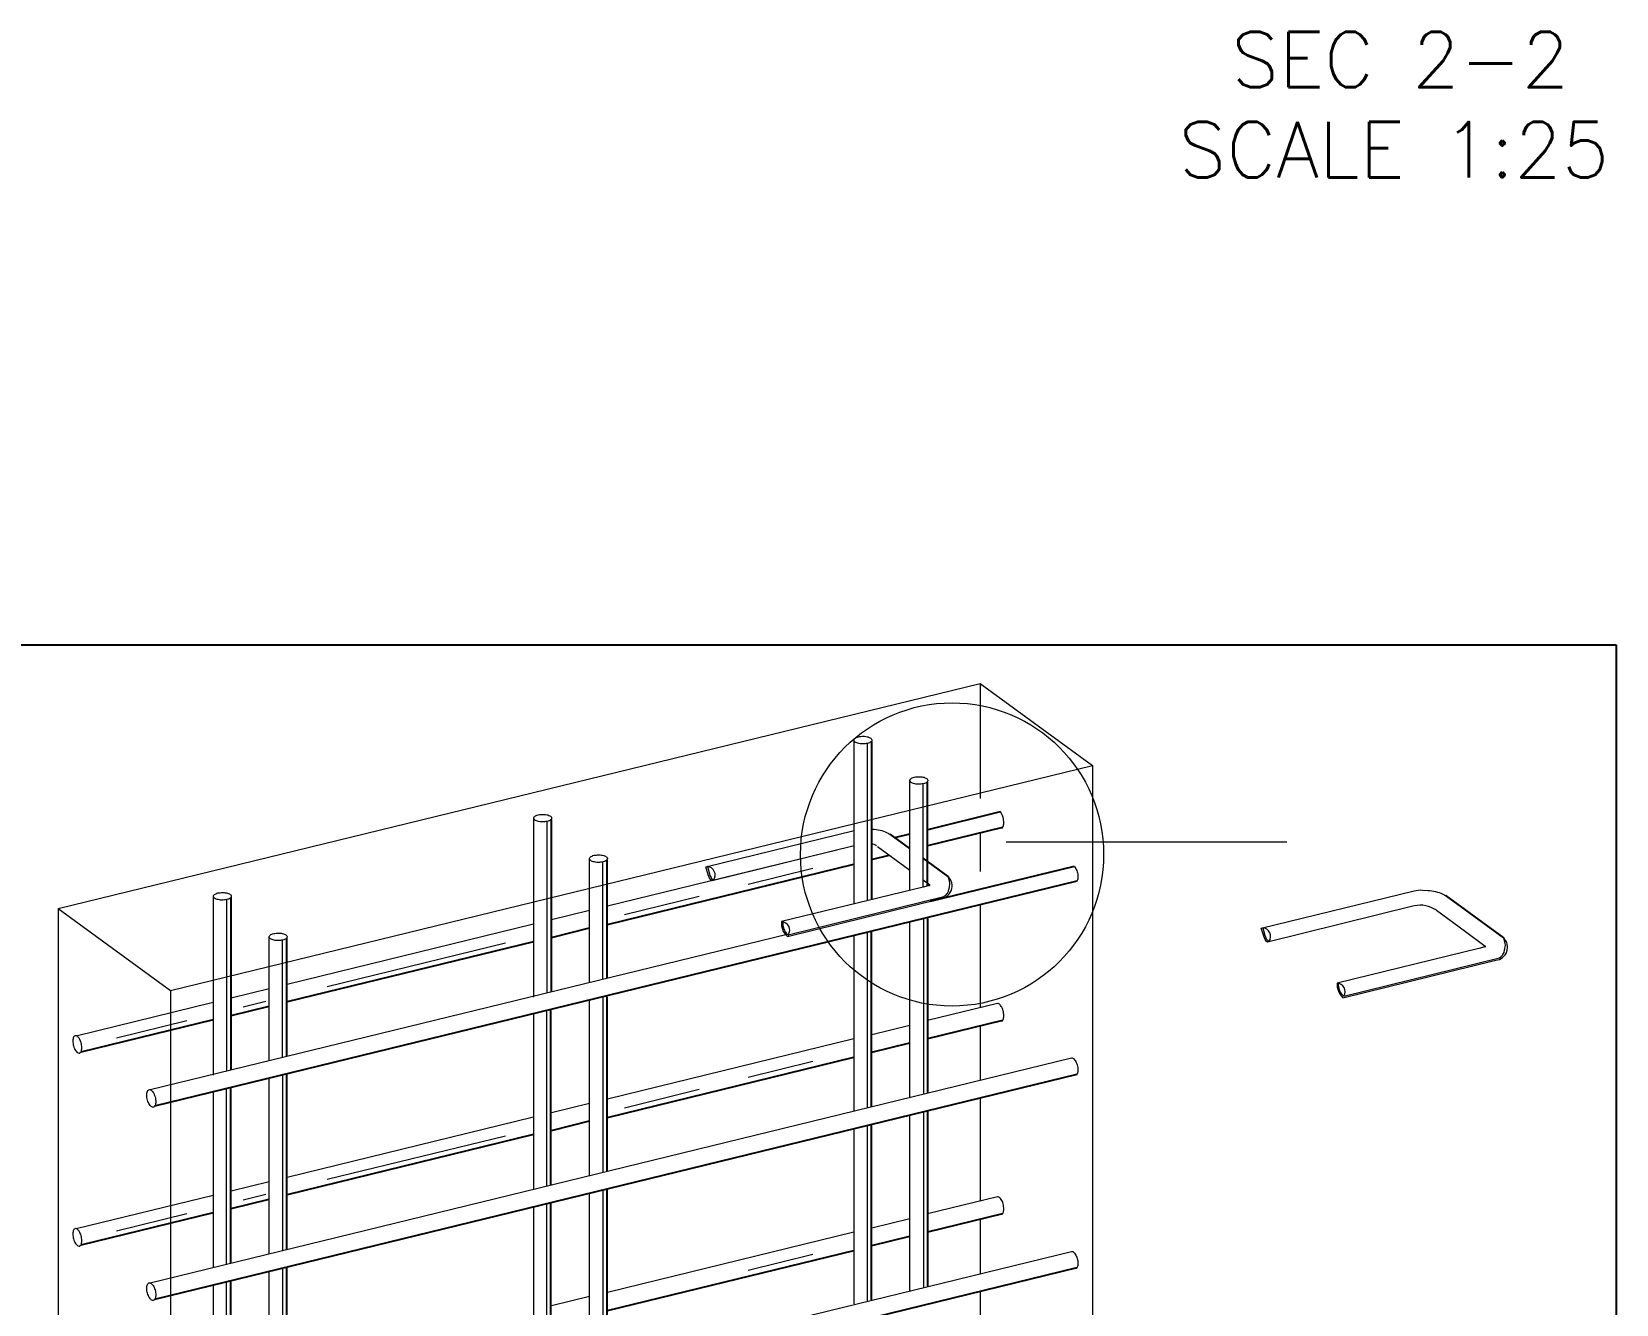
# Model space of a CAD drawing. Extents: x 166525 to 167198, y 178739 to 179747.
# Drawn here: x 167075.47 to 167080.44, y 179491.093 to 179495.083 of the extents above; entities that cross this region are included whole.
import ezdxf

# ---------------------------------------------------------------- set-up
doc = ezdxf.new("R2010")
doc.units = 0
doc.header["$MEASUREMENT"] = 0
doc.linetypes.add('HIDDEN', pattern=[9.525, 6.35, -3.175])
doc.layers.get('0').update_dxf_attribs({"linetype": 'CONTINUOUS'})
for name, color, linetype in [('COLUMNS', 1, 'CONTINUOUS'), ('slab', 6, 'CONTINUOUS'), ('sss', 4, 'CONTINUOUS'), ('WALLS', 7, 'CONTINUOUS')]:
    doc.layers.add(name, color=color, linetype=linetype)
for name, color, linetype, lineweight in [('HBARS_BACK', 15, 'CONTINUOUS', 0), ('HBARS_FRNT', 3, 'CONTINUOUS', 0), ('LINE', 8, 'CONTINUOUS', 9), ('UBARS', 1, 'CONTINUOUS', 0), ('VBARS', 6, 'CONTINUOUS', 0), ('WFRAME', 9, 'HIDDEN', 0)]:
    doc.layers.add(name, color=color, linetype=linetype, lineweight=lineweight)
doc.styles.add('ROMANS', font='romans.shx')

msp = doc.modelspace()

# ---------------------------------------------------------------- linework, layer by layer
for p, q in [((167074.3492, 179493.16014), (167080.43982, 179493.16014)), ((167080.43982, 179493.16014), (167080.43982, 179486.04292))]:
    msp.add_line(p, q)
at = {"layer": 'COLUMNS'}
for p, q in [((167078.10382, 179492.85787), (167078.10382, 179492.3613)), ((167078.27893, 179492.73131), (167078.27893, 179492.40392)), ((167078.28134, 179492.58205), (167078.50857, 179492.63768)), ((167077.09932, 179492.6132), (167077.09932, 179492.07307)), ((167078.22434, 179492.52205), (167078.16267, 179492.56716)), ((167078.17635, 179492.55653), (167078.22482, 179492.56852)), ((167077.27442, 179492.48616), (167077.27442, 179492.1159)), ((167078.34477, 179492.43396), (167078.26637, 179492.49131)), ((167078.28883, 179492.35663), (167078.74118, 179492.46656)), ((167078.74772, 179492.41965), (167075.85595, 179491.71392)), ((167076.09482, 179492.36805), (167076.09482, 179491.82792)), ((167079.96637, 179492.32966), (167079.9047, 179492.37477)), ((167078.27917, 179492.30266), (167078.27917, 179491.75537)), ((167080.0868, 179492.24157), (167079.96637, 179492.32966)), ((167076.26992, 179492.24101), (167076.26992, 179491.87076)), ((167078.10358, 179491.71237), (167078.10358, 179492.25967)), ((167077.27442, 179492.05745), (167077.27442, 179491.51016)), ((167077.09884, 179491.46717), (167077.09884, 179492.01446)), ((167078.74772, 179491.814), (167075.85595, 179491.10826)), ((167076.26992, 179491.81231), (167076.26992, 179491.26501)), ((167076.09433, 179491.22202), (167076.09433, 179491.76932)), ((167078.27917, 179491.6974), (167078.27917, 179491.1501)), ((167078.10358, 179491.10711), (167078.10358, 179491.65441)), ((167077.27442, 179491.45219), (167077.27442, 179490.9049)), ((167077.09884, 179490.86191), (167077.09884, 179491.4092)), ((167078.74772, 179491.2073), (167075.85595, 179490.50156)), ((167076.26992, 179491.20705), (167076.26992, 179490.65975)), ((167076.09433, 179490.61676), (167076.09433, 179491.16405))]:
    msp.add_line(p, q, dxfattribs=at)
at = {"layer": 'HBARS_BACK'}
for p, q in [((167078.51441, 179492.626), (167078.50857, 179492.63768)), ((167078.51272, 179492.62938), (167078.51103, 179492.63228)), ((167078.51272, 179492.58639), (167078.51441, 179492.58736)), ((167078.51562, 179492.62262), (167078.51441, 179492.626)), ((167078.51441, 179492.58736), (167078.51562, 179492.58881)), ((167078.51683, 179492.61876), (167078.51562, 179492.62262)), ((167078.51562, 179492.58881), (167078.51683, 179492.59122)), ((167078.51779, 179492.61489), (167078.51683, 179492.61876)), ((167078.51683, 179492.59122), (167078.51779, 179492.59364)), ((167078.51852, 179492.61055), (167078.51779, 179492.61489)), ((167078.51779, 179492.59364), (167078.51852, 179492.59654)), ((167078.519, 179492.60668), (167078.51852, 179492.61055)), ((167078.51852, 179492.59654), (167078.519, 179492.59944)), ((167078.51924, 179492.6033), (167078.519, 179492.60668)), ((167078.519, 179492.59944), (167078.51924, 179492.6033)), ((167077.27611, 179492.34245), (167077.99538, 179492.51828)), ((167077.92011, 179492.45962), (167077.71713, 179492.40944)), ((167077.5641, 179492.37161), (167077.32945, 179492.31359)), ((167077.10053, 179492.29946), (167077.2196, 179492.32893)), ((167076.27186, 179492.09706), (167077.04377, 179492.28545)), ((167076.95663, 179492.22554), (167076.39649, 179492.08884)), ((167075.60935, 179491.93524), (167076.03927, 179492.04006)), ((167076.09603, 179492.05407), (167076.2151, 179492.08306)), ((167076.20447, 179492.04198), (167076.1336, 179492.02468)), ((167078.4992, 179492.03572), (167078.27985, 179491.98236)), ((167078.50113, 179492.03572), (167078.4992, 179492.03572)), ((167078.50306, 179492.03475), (167078.50113, 179492.03572)), ((167078.50499, 179492.03378), (167078.50306, 179492.03475)), ((167078.50717, 179492.03185), (167078.50499, 179492.03378)), ((167078.5091, 179492.02992), (167078.50717, 179492.03185)), ((167078.51103, 179492.02702), (167078.5091, 179492.02992)), ((167078.51272, 179492.02412), (167078.51103, 179492.02702)), ((167078.51441, 179492.02074), (167078.51272, 179492.02412)), ((167078.51562, 179492.01736), (167078.51441, 179492.02074)), ((167078.51683, 179492.0135), (167078.51562, 179492.01736)), ((167078.51779, 179492.00963), (167078.51683, 179492.0135)), ((167078.51683, 179491.98596), (167078.51779, 179491.98838)), ((167078.51852, 179492.00528), (167078.51779, 179492.00963)), ((167078.51779, 179491.98838), (167078.51852, 179491.99128)), ((167078.519, 179492.00142), (167078.51852, 179492.00528)), ((167078.51852, 179491.99128), (167078.519, 179491.99417)), ((167078.51924, 179491.99804), (167078.519, 179492.00142)), ((167078.519, 179491.99417), (167078.51924, 179491.99804)), ((167075.95668, 179491.9815), (167075.73587, 179491.92761)), ((167078.2241, 179491.96664), (167078.10503, 179491.93766)), ((167078.51272, 179491.98113), (167078.51441, 179491.9821)), ((167078.51441, 179491.9821), (167078.51562, 179491.98355)), ((167078.51562, 179491.98355), (167078.51683, 179491.98596)), ((167075.59993, 179491.9251), (167075.59945, 179491.92172)), ((167075.59945, 179491.92172), (167075.59945, 179491.91834)), ((167075.59945, 179491.91834), (167075.59945, 179491.91447)), ((167075.59945, 179491.91447), (167075.59993, 179491.91061)), ((167075.60066, 179491.928), (167075.59993, 179491.9251)), ((167075.59993, 179491.91061), (167075.60066, 179491.90674)), ((167075.60162, 179491.93041), (167075.60066, 179491.928)), ((167075.60066, 179491.90674), (167075.60162, 179491.90288)), ((167075.60283, 179491.93234), (167075.60162, 179491.93041)), ((167075.60162, 179491.90288), (167075.60283, 179491.89901)), ((167075.60428, 179491.93379), (167075.60283, 179491.93234)), ((167075.60283, 179491.89901), (167075.60428, 179491.89515)), ((167075.60573, 179491.93476), (167075.60428, 179491.93379)), ((167075.60428, 179491.89515), (167075.60573, 179491.89225)), ((167075.60766, 179491.93524), (167075.60573, 179491.93476)), ((167075.60573, 179491.89225), (167075.60766, 179491.88887)), ((167075.60935, 179491.93524), (167075.60766, 179491.93524)), ((167075.60766, 179491.88887), (167075.60935, 179491.88645)), ((167075.61153, 179491.93476), (167075.60935, 179491.93524)), ((167075.61346, 179491.93331), (167075.61153, 179491.93476)), ((167075.61539, 179491.93186), (167075.61346, 179491.93331)), ((167075.61732, 179491.92945), (167075.61539, 179491.93186)), ((167075.61926, 179491.92703), (167075.61732, 179491.92945)), ((167075.62095, 179491.92365), (167075.61926, 179491.92703)), ((167075.62264, 179491.92027), (167075.62095, 179491.92365)), ((167075.62409, 179491.91689), (167075.62264, 179491.92027)), ((167075.62529, 179491.91302), (167075.62409, 179491.91689)), ((167075.62626, 179491.90916), (167075.62529, 179491.91302)), ((167075.62698, 179491.90529), (167075.62626, 179491.90916)), ((167075.62626, 179491.8879), (167075.62698, 179491.8908)), ((167075.62723, 179491.90143), (167075.62698, 179491.90529)), ((167075.62698, 179491.8908), (167075.62723, 179491.89418)), ((167075.62747, 179491.89756), (167075.62723, 179491.90143)), ((167075.62723, 179491.89418), (167075.62747, 179491.89756)), ((167077.27611, 179491.73719), (167078.04875, 179491.92607)), ((167075.60935, 179491.88645), (167075.61153, 179491.88404)), ((167075.61153, 179491.88404), (167075.61346, 179491.88259)), ((167075.61346, 179491.88259), (167075.61539, 179491.88114)), ((167075.61539, 179491.88114), (167075.61926, 179491.88066)), ((167075.61926, 179491.88066), (167075.62095, 179491.88066)), ((167075.62095, 179491.88066), (167075.62264, 179491.88211)), ((167075.62264, 179491.88211), (167075.62409, 179491.88356)), ((167075.62409, 179491.88356), (167075.62529, 179491.88549)), ((167075.62529, 179491.88549), (167075.62626, 179491.8879)), ((167077.92011, 179491.85436), (167077.71713, 179491.80418)), ((167077.5641, 179491.76634), (167077.32945, 179491.70833)), ((167077.10053, 179491.69451), (167077.2196, 179491.72398)), ((167076.27186, 179491.49212), (167077.04377, 179491.68051)), ((167076.95663, 179491.6206), (167076.39649, 179491.48389)), ((167076.09603, 179491.44913), (167076.2151, 179491.47811)), ((167075.60935, 179491.3303), (167076.03927, 179491.43512)), ((167076.20447, 179491.43703), (167076.1336, 179491.41974)), ((167078.4992, 179491.43014), (167078.27985, 179491.37678)), ((167078.50113, 179491.43014), (167078.4992, 179491.43014)), ((167078.50306, 179491.42918), (167078.50113, 179491.43014)), ((167078.50499, 179491.42821), (167078.50306, 179491.42918)), ((167078.50717, 179491.42628), (167078.50499, 179491.42821)), ((167078.5091, 179491.42435), (167078.50717, 179491.42628)), ((167078.51103, 179491.42145), (167078.5091, 179491.42435)), ((167078.51272, 179491.41855), (167078.51103, 179491.42145)), ((167078.51441, 179491.41517), (167078.51272, 179491.41855)), ((167078.51562, 179491.41179), (167078.51441, 179491.41517)), ((167078.51683, 179491.40792), (167078.51562, 179491.41179)), ((167078.51779, 179491.40406), (167078.51683, 179491.40792)), ((167078.51852, 179491.39971), (167078.51779, 179491.40406)), ((167078.519, 179491.39585), (167078.51852, 179491.39971)), ((167078.51924, 179491.39246), (167078.519, 179491.39585)), ((167078.519, 179491.3886), (167078.51924, 179491.39246)), ((167075.95668, 179491.37656), (167075.73587, 179491.32267)), ((167078.2241, 179491.36107), (167078.10503, 179491.33208)), ((167078.51272, 179491.37556), (167078.51441, 179491.37652)), ((167078.51441, 179491.37652), (167078.51562, 179491.37797)), ((167078.51562, 179491.37797), (167078.51683, 179491.38039)), ((167078.51683, 179491.38039), (167078.51779, 179491.3828)), ((167078.51779, 179491.3828), (167078.51852, 179491.3857)), ((167078.51852, 179491.3857), (167078.519, 179491.3886)), ((167075.59993, 179491.32015), (167075.59945, 179491.31677)), ((167075.59945, 179491.31677), (167075.59945, 179491.31339)), ((167075.59945, 179491.31339), (167075.59945, 179491.30952)), ((167075.59945, 179491.30952), (167075.59993, 179491.30566)), ((167075.60066, 179491.32305), (167075.59993, 179491.32015)), ((167075.59993, 179491.30566), (167075.60066, 179491.3018)), ((167075.60162, 179491.32546), (167075.60066, 179491.32305)), ((167075.60066, 179491.3018), (167075.60162, 179491.29793)), ((167075.60283, 179491.3274), (167075.60162, 179491.32546)), ((167075.60162, 179491.29793), (167075.60283, 179491.29407)), ((167075.60428, 179491.32885), (167075.60283, 179491.3274)), ((167075.60283, 179491.29407), (167075.60428, 179491.2902)), ((167075.60573, 179491.32981), (167075.60428, 179491.32885)), ((167075.60766, 179491.3303), (167075.60573, 179491.32981)), ((167075.60935, 179491.3303), (167075.60766, 179491.3303)), ((167075.61153, 179491.32981), (167075.60935, 179491.3303)), ((167075.61346, 179491.32836), (167075.61153, 179491.32981)), ((167075.61539, 179491.32691), (167075.61346, 179491.32836)), ((167075.61732, 179491.3245), (167075.61539, 179491.32691)), ((167075.61926, 179491.32208), (167075.61732, 179491.3245)), ((167075.62095, 179491.3187), (167075.61926, 179491.32208)), ((167075.62264, 179491.31532), (167075.62095, 179491.3187)), ((167075.62409, 179491.31194), (167075.62264, 179491.31532)), ((167075.62529, 179491.30807), (167075.62409, 179491.31194)), ((167075.62626, 179491.30421), (167075.62529, 179491.30807)), ((167075.62698, 179491.30035), (167075.62626, 179491.30421)), ((167075.62723, 179491.29648), (167075.62698, 179491.30035)), ((167075.62747, 179491.29262), (167075.62723, 179491.29648)), ((167075.62723, 179491.28924), (167075.62747, 179491.29262)), ((167077.27611, 179491.13162), (167078.04875, 179491.3205)), ((167078.10479, 179491.2776), (167078.2241, 179491.30697)), ((167075.60428, 179491.2902), (167075.60573, 179491.2873)), ((167075.60573, 179491.2873), (167075.60766, 179491.28392)), ((167075.60766, 179491.28392), (167075.60935, 179491.28151)), ((167075.60935, 179491.28151), (167075.61153, 179491.27909)), ((167075.61153, 179491.27909), (167075.61346, 179491.27764)), ((167075.61346, 179491.27764), (167075.61539, 179491.27619)), ((167075.61539, 179491.27619), (167075.61926, 179491.27571)), ((167075.61926, 179491.27571), (167075.62095, 179491.27571)), ((167075.62095, 179491.27571), (167075.62264, 179491.27716)), ((167075.62264, 179491.27716), (167075.62409, 179491.27861)), ((167075.62409, 179491.27861), (167075.62529, 179491.28054)), ((167075.62529, 179491.28054), (167075.62626, 179491.28296)), ((167075.62626, 179491.28296), (167075.62698, 179491.28585)), ((167075.62698, 179491.28585), (167075.62723, 179491.28924)), ((167077.92011, 179491.24879), (167077.71713, 179491.1986)), ((167077.10053, 179491.08894), (167077.2196, 179491.11841))]:
    msp.add_line(p, q, dxfattribs=at)
at = {"layer": 'HBARS_FRNT'}
for p, q in [((167078.74118, 179492.46656), (167078.74458, 179492.45975)), ((167078.74458, 179492.45975), (167078.74628, 179492.45636)), ((167078.74628, 179492.45636), (167078.74772, 179492.45298)), ((167078.74772, 179492.45298), (167078.74893, 179492.44912)), ((167078.74893, 179492.44912), (167078.7499, 179492.44525)), ((167078.7499, 179492.44525), (167078.75062, 179492.44139)), ((167078.75062, 179492.44139), (167078.75111, 179492.43753)), ((167078.75111, 179492.43753), (167078.75111, 179492.43366)), ((167078.74893, 179492.42158), (167078.74772, 179492.41965)), ((167078.7499, 179492.424), (167078.74893, 179492.42158)), ((167078.75062, 179492.4269), (167078.7499, 179492.424)), ((167078.75111, 179492.43028), (167078.75062, 179492.4269)), ((167078.75111, 179492.43366), (167078.75111, 179492.43028)), ((167075.84146, 179491.16043), (167078.73125, 179491.86568)), ((167078.73125, 179491.86568), (167078.73323, 179491.86568)), ((167078.73323, 179491.86568), (167078.73517, 179491.8652)), ((167078.73517, 179491.8652), (167078.7371, 179491.86375)), ((167078.7371, 179491.86375), (167078.73903, 179491.8623)), ((167078.73903, 179491.8623), (167078.74096, 179491.85989)), ((167078.74096, 179491.85989), (167078.74289, 179491.85747)), ((167078.74289, 179491.85747), (167078.74458, 179491.85409)), ((167078.74458, 179491.85409), (167078.74628, 179491.85071)), ((167078.74628, 179491.85071), (167078.74772, 179491.84733)), ((167078.74772, 179491.84733), (167078.74893, 179491.84346)), ((167078.74893, 179491.84346), (167078.7499, 179491.8396)), ((167078.7499, 179491.8396), (167078.75062, 179491.83573)), ((167078.74628, 179491.81255), (167078.74458, 179491.81158)), ((167078.74772, 179491.814), (167078.74628, 179491.81255)), ((167078.74893, 179491.81593), (167078.74772, 179491.814)), ((167078.7499, 179491.81834), (167078.74893, 179491.81593)), ((167078.75062, 179491.82124), (167078.7499, 179491.81834)), ((167078.75062, 179491.83573), (167078.75111, 179491.83187)), ((167078.75111, 179491.82462), (167078.75062, 179491.82124)), ((167078.75111, 179491.83187), (167078.75111, 179491.82801)), ((167078.75111, 179491.82801), (167078.75111, 179491.82462)), ((167075.83131, 179491.7487), (167075.83156, 179491.75208)), ((167075.83156, 179491.74483), (167075.83131, 179491.7487)), ((167075.83156, 179491.75208), (167075.8318, 179491.75546)), ((167075.8318, 179491.74097), (167075.83156, 179491.74483)), ((167075.8318, 179491.75546), (167075.83252, 179491.75836)), ((167075.83252, 179491.7371), (167075.8318, 179491.74097)), ((167075.83252, 179491.75836), (167075.83349, 179491.76077)), ((167075.83349, 179491.76077), (167075.8347, 179491.76319)), ((167075.8347, 179491.76319), (167075.83614, 179491.76464)), ((167075.83614, 179491.76464), (167075.83784, 179491.7656)), ((167075.83784, 179491.7656), (167075.83953, 179491.76609)), ((167075.83953, 179491.76609), (167075.84146, 179491.76609)), ((167075.84146, 179491.76609), (167075.84339, 179491.76512)), ((167075.84339, 179491.76512), (167075.84532, 179491.76415)), ((167075.84532, 179491.76415), (167075.8475, 179491.76222)), ((167075.8475, 179491.76222), (167075.84943, 179491.76029)), ((167075.84943, 179491.76029), (167075.85112, 179491.75739)), ((167075.85112, 179491.75739), (167075.85305, 179491.75449)), ((167075.85305, 179491.75449), (167075.8545, 179491.75111)), ((167075.8545, 179491.75111), (167075.85595, 179491.74725)), ((167075.85595, 179491.74725), (167075.85716, 179491.74387)), ((167075.85716, 179491.74387), (167075.85812, 179491.73952)), ((167075.85812, 179491.73952), (167075.85885, 179491.73565)), ((167075.83349, 179491.73324), (167075.83252, 179491.7371)), ((167075.8347, 179491.72937), (167075.83349, 179491.73324)), ((167075.83614, 179491.72599), (167075.8347, 179491.72937)), ((167075.83784, 179491.72261), (167075.83614, 179491.72599)), ((167075.83953, 179491.71971), (167075.83784, 179491.72261)), ((167075.84146, 179491.71682), (167075.83953, 179491.71971)), ((167075.84339, 179491.71488), (167075.84146, 179491.71682)), ((167075.84532, 179491.71295), (167075.84339, 179491.71488)), ((167075.8475, 179491.71198), (167075.84532, 179491.71295)), ((167075.84943, 179491.71102), (167075.8475, 179491.71198)), ((167075.85112, 179491.71102), (167075.84943, 179491.71102)), ((167075.85305, 179491.7115), (167075.85112, 179491.71102)), ((167075.8545, 179491.71247), (167075.85305, 179491.7115)), ((167075.85595, 179491.71392), (167075.8545, 179491.71247)), ((167075.85716, 179491.71585), (167075.85595, 179491.71392)), ((167075.85812, 179491.71875), (167075.85716, 179491.71585)), ((167075.85885, 179491.72165), (167075.85812, 179491.71875)), ((167075.85885, 179491.73565), (167075.85933, 179491.73179)), ((167075.85933, 179491.72454), (167075.85885, 179491.72165)), ((167075.85933, 179491.73179), (167075.85933, 179491.72841)), ((167075.85933, 179491.72841), (167075.85933, 179491.72454)), ((167075.84146, 179490.55373), (167078.73125, 179491.25899)), ((167078.73125, 179491.25899), (167078.73323, 179491.25899)), ((167078.73323, 179491.25899), (167078.73517, 179491.2585)), ((167078.73517, 179491.2585), (167078.7371, 179491.25705)), ((167078.7371, 179491.25705), (167078.73903, 179491.2556)), ((167078.73903, 179491.2556), (167078.74096, 179491.25319)), ((167078.74096, 179491.25319), (167078.74289, 179491.25077)), ((167078.74289, 179491.25077), (167078.74458, 179491.24739)), ((167078.74458, 179491.24739), (167078.74628, 179491.24401)), ((167078.74628, 179491.24401), (167078.74772, 179491.24063)), ((167078.74628, 179491.20585), (167078.74458, 179491.20488)), ((167078.74772, 179491.2073), (167078.74628, 179491.20585)), ((167078.74772, 179491.24063), (167078.74893, 179491.23676)), ((167078.74893, 179491.20923), (167078.74772, 179491.2073)), ((167078.74893, 179491.23676), (167078.7499, 179491.2329)), ((167078.7499, 179491.21165), (167078.74893, 179491.20923)), ((167078.7499, 179491.2329), (167078.75062, 179491.22904)), ((167078.75062, 179491.21454), (167078.7499, 179491.21165)), ((167078.75062, 179491.22904), (167078.75111, 179491.22517)), ((167078.75111, 179491.21793), (167078.75062, 179491.21454)), ((167078.75111, 179491.22517), (167078.75111, 179491.22131)), ((167078.75111, 179491.22131), (167078.75111, 179491.21793)), ((167075.83131, 179491.14304), (167075.83156, 179491.14642)), ((167075.83156, 179491.14642), (167075.8318, 179491.1498)), ((167075.8318, 179491.1498), (167075.83252, 179491.1527)), ((167075.83252, 179491.1527), (167075.83349, 179491.15512)), ((167075.83349, 179491.15512), (167075.8347, 179491.15753)), ((167075.8347, 179491.15753), (167075.83614, 179491.15898)), ((167075.83614, 179491.15898), (167075.83784, 179491.15995)), ((167075.83784, 179491.15995), (167075.83953, 179491.16043)), ((167075.83953, 179491.16043), (167075.84146, 179491.16043)), ((167075.84146, 179491.16043), (167075.84339, 179491.15947)), ((167075.84339, 179491.15947), (167075.84532, 179491.1585)), ((167075.84532, 179491.1585), (167075.8475, 179491.15657)), ((167075.8475, 179491.15657), (167075.84943, 179491.15463)), ((167075.84943, 179491.15463), (167075.85112, 179491.15174)), ((167075.85112, 179491.15174), (167075.85305, 179491.14884)), ((167075.85305, 179491.14884), (167075.8545, 179491.14546)), ((167075.8545, 179491.14546), (167075.85595, 179491.14159)), ((167075.83156, 179491.13918), (167075.83131, 179491.14304)), ((167075.8318, 179491.13531), (167075.83156, 179491.13918)), ((167075.83252, 179491.13145), (167075.8318, 179491.13531)), ((167075.83349, 179491.12758), (167075.83252, 179491.13145)), ((167075.8347, 179491.12372), (167075.83349, 179491.12758)), ((167075.83614, 179491.12034), (167075.8347, 179491.12372)), ((167075.83784, 179491.11696), (167075.83614, 179491.12034)), ((167075.83953, 179491.11406), (167075.83784, 179491.11696)), ((167075.84146, 179491.11116), (167075.83953, 179491.11406)), ((167075.84339, 179491.10923), (167075.84146, 179491.11116)), ((167075.84532, 179491.1073), (167075.84339, 179491.10923)), ((167075.8475, 179491.10633), (167075.84532, 179491.1073)), ((167075.84943, 179491.10536), (167075.8475, 179491.10633)), ((167075.85112, 179491.10536), (167075.84943, 179491.10536)), ((167075.85305, 179491.10585), (167075.85112, 179491.10536)), ((167075.8545, 179491.10681), (167075.85305, 179491.10585)), ((167075.85595, 179491.10826), (167075.8545, 179491.10681)), ((167075.85595, 179491.14159), (167075.85716, 179491.13821)), ((167075.85716, 179491.11019), (167075.85595, 179491.10826)), ((167075.85716, 179491.13821), (167075.85812, 179491.13386)), ((167075.85812, 179491.11309), (167075.85716, 179491.11019)), ((167075.85812, 179491.13386), (167075.85885, 179491.13)), ((167075.85885, 179491.11599), (167075.85812, 179491.11309)), ((167075.85885, 179491.13), (167075.85933, 179491.12613)), ((167075.85933, 179491.11889), (167075.85885, 179491.11599)), ((167075.85933, 179491.12613), (167075.85933, 179491.12275)), ((167075.85933, 179491.12275), (167075.85933, 179491.11889))]:
    msp.add_line(p, q, dxfattribs=at)
at = {"layer": 'HBARS_FRNT', "flags": 128}
msp.add_lwpolyline([(167075.84146, 179491.76609), (167077.83928, 179492.25365)], dxfattribs=at)
at = {"layer": 'HBARS_FRNT'}
msp.add_arc((167078.74148, 179492.46222), 0.00167, 26.56505, 38.65981, dxfattribs=at)
at = {"layer": 'LINE', "lineweight": 0}
msp.add_line((167078.52586, 179492.54281), (167079.40608, 179492.54281), dxfattribs=at)
msp.add_circle((167078.35679, 179492.50329), 0.47534, dxfattribs=at)
at = {"layer": 'slab', "lineweight": 15}
msp.add_line((167077.84314, 179492.25149), (167077.84413, 179492.24743), dxfattribs=at)
at = {"layer": 'UBARS'}
for p, q in [((167078.12306, 179492.52827), (167078.22434, 179492.45416)), ((167077.58962, 179492.46563), (167077.59548, 179492.44219)), ((167077.59548, 179492.44219), (167077.59751, 179492.43746)), ((167077.59751, 179492.43746), (167077.59896, 179492.43408)), ((167077.59896, 179492.43408), (167077.60089, 179492.4307)), ((167077.60089, 179492.4307), (167077.60258, 179492.42828)), ((167077.60258, 179492.42828), (167077.60451, 179492.42587)), ((167077.60451, 179492.42587), (167077.60668, 179492.42442)), ((167077.60668, 179492.42442), (167077.60862, 179492.42297)), ((167078.26637, 179492.40087), (167077.82205, 179492.29272)), ((167078.26637, 179492.42341), (167078.28658, 179492.40862)), ((167078.28599, 179492.40564), (167078.26637, 179492.40087)), ((167078.34229, 179492.38229), (167078.34581, 179492.38844)), ((167078.34865, 179492.42104), (167078.34477, 179492.43396)), ((167078.346, 179492.38894), (167078.34865, 179492.4022)), ((167078.34744, 179492.39688), (167078.34817, 179492.39978)), ((167078.34986, 179492.41282), (167078.34865, 179492.42104)), ((167078.34865, 179492.4022), (167078.3501, 179492.41041)), ((167078.3501, 179492.41041), (167078.34986, 179492.41282)), ((167077.84049, 179492.24653), (167078.31969, 179492.36421)), ((167077.84314, 179492.25149), (167078.3313, 179492.37137)), ((167078.3313, 179492.37137), (167078.33553, 179492.37505)), ((167078.33553, 179492.37505), (167078.33819, 179492.37698)), ((167078.33819, 179492.37698), (167078.34036, 179492.37988)), ((167078.34036, 179492.37988), (167078.34229, 179492.38229)), ((167079.8062, 179492.34192), (167079.3464, 179492.22855)), ((167077.82205, 179492.29272), (167077.82205, 179492.27978)), ((167077.82623, 179492.29375), (167077.82623, 179492.29373)), ((167077.82623, 179492.29373), (167077.82623, 179492.28042)), ((167079.87557, 179492.32822), (167079.96637, 179492.26177)), ((167077.82205, 179492.27978), (167077.82751, 179492.26233)), ((167077.82623, 179492.28042), (167077.82961, 179492.2696)), ((167077.82751, 179492.26233), (167077.83313, 179492.2539)), ((167077.82961, 179492.2696), (167077.83106, 179492.26574)), ((167077.83106, 179492.26574), (167077.83251, 179492.26235)), ((167077.83251, 179492.26235), (167077.83444, 179492.25946)), ((167077.83313, 179492.2539), (167077.84049, 179492.24653)), ((167077.83444, 179492.25946), (167077.83637, 179492.25704)), ((167077.83637, 179492.25704), (167077.83831, 179492.25463)), ((167077.83831, 179492.25463), (167077.84024, 179492.25269)), ((167077.84024, 179492.25269), (167077.84217, 179492.25173)), ((167079.3341, 179492.24721), (167079.32624, 179492.27235)), ((167079.33165, 179492.27325), (167079.33751, 179492.24981)), ((167079.33852, 179492.23682), (167079.3341, 179492.24721)), ((167079.33751, 179492.24981), (167079.33954, 179492.24507)), ((167079.34328, 179492.23087), (167079.33852, 179492.23682)), ((167079.33954, 179492.24507), (167079.34099, 179492.24169)), ((167079.34099, 179492.24169), (167079.34292, 179492.23831)), ((167079.34292, 179492.23831), (167079.34461, 179492.2359)), ((167079.96637, 179492.26177), (167080.02861, 179492.21623)), ((167080.09068, 179492.22865), (167080.0868, 179492.24157)), ((167079.3464, 179492.22855), (167079.34328, 179492.23087)), ((167079.34461, 179492.2359), (167079.34654, 179492.23348)), ((167079.34654, 179492.23348), (167079.34871, 179492.23203)), ((167079.34871, 179492.23203), (167079.35065, 179492.23058)), ((167080.0084, 179492.20848), (167079.56408, 179492.10033)), ((167080.02802, 179492.21326), (167080.0084, 179492.20848)), ((167080.08022, 179492.18459), (167080.08239, 179492.18749)), ((167080.08239, 179492.18749), (167080.08433, 179492.1899)), ((167080.08433, 179492.1899), (167080.08784, 179492.19605)), ((167080.08803, 179492.19656), (167080.09068, 179492.20981)), ((167080.08947, 179492.2045), (167080.0902, 179492.2074)), ((167080.09189, 179492.22044), (167080.09068, 179492.22865)), ((167080.09068, 179492.20981), (167080.09213, 179492.21802)), ((167080.09213, 179492.21802), (167080.09189, 179492.22044)), ((167079.58252, 179492.05415), (167080.06172, 179492.17183)), ((167079.58517, 179492.0591), (167080.07333, 179492.17898)), ((167080.07333, 179492.17898), (167080.07756, 179492.18266)), ((167080.07756, 179492.18266), (167080.08022, 179492.18459)), ((167079.56826, 179492.10137), (167079.56826, 179492.10135))]:
    msp.add_line(p, q, dxfattribs=at)
at = {"layer": 'UBARS', "flags": 128}
for points in [[(167078.04924, 179492.53063), (167077.60437, 179492.42094), (167077.60125, 179492.42326), (167077.59649, 179492.42921), (167077.59207, 179492.4396), (167077.58421, 179492.46474), (167078.04924, 179492.57841)], [(167078.10382, 179492.58307), (167078.10664, 179492.58286), (167078.11292, 179492.58238), (167078.1192, 179492.58141), (167078.12524, 179492.58044), (167078.13103, 179492.57948), (167078.13659, 179492.57803), (167078.1419, 179492.5761), (167078.14698, 179492.57465), (167078.15156, 179492.57271), (167078.15591, 179492.5703), (167078.15978, 179492.56837), (167078.16316, 179492.56595)]]:
    msp.add_lwpolyline(points, dxfattribs=at)
msp.add_lwpolyline([(167079.32624, 179492.27235), (167079.80574, 179492.38956, -0.0785817), (167079.83176, 179492.39172), (167079.84867, 179492.39047), (167079.85495, 179492.38999), (167079.86123, 179492.38902), (167079.86727, 179492.38806), (167079.87306, 179492.38709), (167079.87862, 179492.38564), (167079.88393, 179492.38371), (167079.88901, 179492.38226), (167079.89359, 179492.38033), (167079.89794, 179492.37791), (167079.90181, 179492.37598), (167079.90519, 179492.37356)], format="xyb", dxfattribs=at)
at = {"layer": 'UBARS'}
for centre, radius, start, end in [((167078.10004, 179492.50073), 0.03595, 56.42991, 83.97086), ((167077.58696, 179492.43905), 0.02671, 323.40317, 87.17077), ((167078.28559, 179492.40727), 0.00167, 283.6802, 53.80429), ((167078.31593, 179492.40495), 0.04091, 275.27781, 45.16495), ((167078.34436, 179492.38927), 0.00167, 330.25512, 348.69007), ((167079.82621, 179492.26077), 0.08358, 53.80429, 103.85031), ((167077.82073, 179492.26604), 0.02671, 327.00035, 87.17077), ((167079.32899, 179492.24666), 0.02671, 323.40317, 87.17077), ((167080.05796, 179492.21256), 0.04091, 275.27781, 45.16495), ((167080.02762, 179492.21488), 0.00167, 283.6802, 53.80429), ((167080.08639, 179492.19688), 0.00167, 330.25512, 348.69007), ((167079.62251, 179492.09688), 0.05853, 176.62419, 226.9033), ((167079.56276, 179492.07365), 0.02671, 327.00035, 87.17077), ((167079.61302, 179492.09453), 0.04507, 173.2981, 231.82644)]:
    msp.add_arc(centre, radius, start, end, dxfattribs=at)
at = {"layer": 'VBARS'}
for p, q in [((167078.09126, 179492.35824), (167078.09126, 179492.85159)), ((167078.22434, 179492.73614), (167078.22482, 179492.73759)), ((167078.22434, 179492.73421), (167078.22434, 179492.73614)), ((167078.22507, 179492.73276), (167078.22434, 179492.73421)), ((167078.22434, 179492.52205), (167078.22434, 179492.73421)), ((167078.22482, 179492.73759), (167078.22579, 179492.73952)), ((167078.22579, 179492.73952), (167078.22748, 179492.74097)), ((167078.22748, 179492.74097), (167078.22941, 179492.74242)), ((167078.22941, 179492.74242), (167078.23207, 179492.74338)), ((167078.23207, 179492.74338), (167078.23497, 179492.74483)), ((167078.23497, 179492.74483), (167078.23835, 179492.7458)), ((167078.23835, 179492.7458), (167078.24197, 179492.74628)), ((167078.24197, 179492.74628), (167078.24584, 179492.74677)), ((167078.24584, 179492.74677), (167078.2497, 179492.74725)), ((167078.2497, 179492.74725), (167078.25381, 179492.74725)), ((167078.25381, 179492.74725), (167078.25767, 179492.74725)), ((167078.25767, 179492.74725), (167078.26154, 179492.74677)), ((167078.26154, 179492.74677), (167078.26516, 179492.7458)), ((167078.26516, 179492.7458), (167078.26878, 179492.74532)), ((167078.26878, 179492.74532), (167078.27168, 179492.74387)), ((167078.27168, 179492.74387), (167078.27458, 179492.7429)), ((167078.27458, 179492.7429), (167078.27675, 179492.74145)), ((167078.27675, 179492.74145), (167078.27844, 179492.74)), ((167078.27844, 179492.74), (167078.27965, 179492.73807)), ((167078.27965, 179492.73807), (167078.28037, 179492.73662)), ((167078.28037, 179492.73469), (167078.27989, 179492.73324)), ((167078.28037, 179492.73662), (167078.28037, 179492.73469)), ((167078.22627, 179492.73082), (167078.22507, 179492.73276)), ((167078.22796, 179492.72938), (167078.22627, 179492.73082)), ((167078.23038, 179492.72793), (167078.22796, 179492.72938)), ((167078.23304, 179492.72696), (167078.23038, 179492.72793)), ((167078.23618, 179492.72551), (167078.23304, 179492.72696)), ((167078.23956, 179492.72503), (167078.23618, 179492.72551)), ((167078.24318, 179492.72406), (167078.23956, 179492.72503)), ((167078.24704, 179492.72358), (167078.24318, 179492.72406)), ((167078.25115, 179492.72358), (167078.24704, 179492.72358)), ((167078.25501, 179492.72358), (167078.25115, 179492.72358)), ((167078.25912, 179492.72406), (167078.25501, 179492.72358)), ((167078.26274, 179492.72455), (167078.25912, 179492.72406)), ((167078.26637, 179492.72503), (167078.26274, 179492.72455)), ((167078.26975, 179492.72599), (167078.26637, 179492.72503)), ((167078.26637, 179492.49131), (167078.26637, 179492.72503)), ((167078.27265, 179492.72696), (167078.26975, 179492.72599)), ((167078.2753, 179492.72841), (167078.27265, 179492.72696)), ((167078.27748, 179492.72986), (167078.2753, 179492.72841)), ((167078.27893, 179492.73131), (167078.27748, 179492.72986)), ((167078.27989, 179492.73324), (167078.27893, 179492.73131)), ((167077.08676, 179492.07), (167077.08676, 179492.60692)), ((167078.22434, 179492.39064), (167078.22434, 179492.52205)), ((167078.26637, 179492.40087), (167078.26637, 179492.49131)), ((167077.26186, 179492.113), (167077.26186, 179492.47988)), ((167076.08226, 179491.82485), (167076.08226, 179492.36178)), ((167078.22458, 179491.74208), (167078.22458, 179492.28986)), ((167078.26661, 179492.29976), (167078.26661, 179491.75247)), ((167078.04875, 179492.24687), (167078.04875, 179491.69957)), ((167078.09102, 179491.70948), (167078.09102, 179492.25677)), ((167076.25736, 179491.86786), (167076.25736, 179492.23473)), ((167077.21984, 179491.49688), (167077.21984, 179492.04465)), ((167077.26186, 179492.05456), (167077.26186, 179491.50726)), ((167077.04401, 179492.00166), (167077.04401, 179491.45437)), ((167077.08628, 179491.46427), (167077.08628, 179492.01156)), ((167076.21534, 179491.25149), (167076.21534, 179491.79926)), ((167076.25736, 179491.80941), (167076.25736, 179491.26211)), ((167076.03951, 179491.75627), (167076.03951, 179491.20898)), ((167076.08178, 179491.21912), (167076.08178, 179491.76642)), ((167078.26661, 179491.6945), (167078.26661, 179491.14721)), ((167078.04875, 179491.64137), (167078.04875, 179491.09407)), ((167078.09102, 179491.10422), (167078.09102, 179491.65151)), ((167078.22458, 179491.13658), (167078.22458, 179491.68436)), ((167077.26186, 179491.4493), (167077.26186, 179490.902)), ((167077.04401, 179491.39616), (167077.04401, 179490.84886)), ((167077.08628, 179490.85901), (167077.08628, 179491.4063)), ((167077.21984, 179490.89137), (167077.21984, 179491.43915)), ((167076.21534, 179490.64623), (167076.21534, 179491.194)), ((167076.25736, 179491.20415), (167076.25736, 179490.65685)), ((167076.03951, 179491.15101), (167076.03951, 179490.60372)), ((167076.08178, 179490.61386), (167076.08178, 179491.16116))]:
    msp.add_line(p, q, dxfattribs=at)
at = {"layer": 'VBARS', "flags": 128}
for points in [[(167078.04924, 179492.34802), (167078.04924, 179492.86077), (167078.04924, 179492.8627), (167078.04972, 179492.86415), (167078.05068, 179492.86608), (167078.05237, 179492.86753), (167078.05431, 179492.86898), (167078.05696, 179492.86994), (167078.05986, 179492.87139), (167078.06324, 179492.87236), (167078.06687, 179492.87284), (167078.07073, 179492.87332), (167078.0746, 179492.87381), (167078.0787, 179492.87381), (167078.08257, 179492.87381), (167078.08643, 179492.87332), (167078.09005, 179492.87236), (167078.09368, 179492.87188), (167078.09657, 179492.87043), (167078.09947, 179492.86946), (167078.10165, 179492.86801), (167078.10334, 179492.86656), (167078.10454, 179492.86463), (167078.10527, 179492.86318), (167078.10527, 179492.86125), (167078.10479, 179492.8598), (167078.10382, 179492.85787), (167078.10237, 179492.85642), (167078.1002, 179492.85497), (167078.09754, 179492.85352), (167078.09464, 179492.85255), (167078.09126, 179492.85159), (167078.08764, 179492.8511), (167078.08401, 179492.85062), (167078.07991, 179492.85014), (167078.07604, 179492.85014), (167078.07194, 179492.85014), (167078.06807, 179492.85062), (167078.06445, 179492.85159), (167078.06107, 179492.85207), (167078.05793, 179492.85352), (167078.05527, 179492.85449), (167078.05286, 179492.85593), (167078.05117, 179492.85738), (167078.04996, 179492.85932), (167078.04924, 179492.86077)], [(167077.04473, 179492.05643), (167077.04473, 179492.6161), (167077.04473, 179492.61803), (167077.04522, 179492.61948), (167077.04618, 179492.62141), (167077.04787, 179492.62286), (167077.04981, 179492.62431), (167077.05246, 179492.62528), (167077.05536, 179492.62673), (167077.05874, 179492.62769), (167077.06237, 179492.62818), (167077.06623, 179492.62866), (167077.07009, 179492.62914), (167077.0742, 179492.62914), (167077.07806, 179492.62914), (167077.08193, 179492.62866), (167077.08555, 179492.62769), (167077.08917, 179492.62721), (167077.09207, 179492.62576), (167077.09497, 179492.6248), (167077.09714, 179492.62335), (167077.09884, 179492.6219), (167077.10004, 179492.61997), (167077.10077, 179492.61852), (167077.10077, 179492.61658), (167077.10028, 179492.61513), (167077.09932, 179492.6132), (167077.09787, 179492.61175), (167077.0957, 179492.6103), (167077.09304, 179492.60885), (167077.09014, 179492.60789), (167077.08676, 179492.60692), (167077.08314, 179492.60644), (167077.07951, 179492.60596), (167077.07541, 179492.60547), (167077.07154, 179492.60547), (167077.06744, 179492.60547), (167077.06357, 179492.60596), (167077.05995, 179492.60692), (167077.05657, 179492.60741), (167077.05343, 179492.60885), (167077.05077, 179492.60982), (167077.04836, 179492.61127), (167077.04667, 179492.61272), (167077.04546, 179492.61465), (167077.04473, 179492.6161)], [(167077.21984, 179492.10268), (167077.21984, 179492.48906), (167077.21984, 179492.49099), (167077.22032, 179492.49244), (167077.22129, 179492.49437), (167077.22298, 179492.49582), (167077.22491, 179492.49727), (167077.22757, 179492.49824), (167077.23047, 179492.49969), (167077.23385, 179492.50065), (167077.23747, 179492.50113), (167077.24134, 179492.50162), (167077.2452, 179492.5021), (167077.24931, 179492.5021), (167077.25317, 179492.5021), (167077.25703, 179492.50162), (167077.26066, 179492.50065), (167077.26428, 179492.50017), (167077.26718, 179492.49872), (167077.27008, 179492.49775), (167077.27225, 179492.4963), (167077.27394, 179492.49486), (167077.27515, 179492.49292), (167077.27587, 179492.49147), (167077.27587, 179492.48954), (167077.27539, 179492.48809), (167077.27442, 179492.48616), (167077.27297, 179492.48471), (167077.2708, 179492.48326), (167077.26814, 179492.48181), (167077.26525, 179492.48085), (167077.26186, 179492.47988), (167077.25824, 179492.4794), (167077.25462, 179492.47891), (167077.25051, 179492.47843), (167077.24665, 179492.47843), (167077.24254, 179492.47843), (167077.23868, 179492.47891), (167077.23506, 179492.47988), (167077.23167, 179492.48036), (167077.22853, 179492.48181), (167077.22588, 179492.48278), (167077.22346, 179492.48423), (167077.22177, 179492.48568), (167077.22056, 179492.48761), (167077.21984, 179492.48906)], [(167076.04023, 179491.81128), (167076.04023, 179492.37095), (167076.04023, 179492.37289), (167076.04072, 179492.37433), (167076.04168, 179492.37627), (167076.04337, 179492.37772), (167076.04531, 179492.37916), (167076.04796, 179492.38013), (167076.05086, 179492.38158), (167076.05424, 179492.38255), (167076.05786, 179492.38303), (167076.06173, 179492.38351), (167076.06559, 179492.384), (167076.0697, 179492.384), (167076.07356, 179492.384), (167076.07743, 179492.38351), (167076.08105, 179492.38255), (167076.08467, 179492.38206), (167076.08757, 179492.38061), (167076.09047, 179492.37965), (167076.09264, 179492.3782), (167076.09433, 179492.37675), (167076.09554, 179492.37482), (167076.09627, 179492.37337), (167076.09627, 179492.37144), (167076.09578, 179492.36999), (167076.09482, 179492.36805), (167076.09337, 179492.36661), (167076.09119, 179492.36516), (167076.08854, 179492.36371), (167076.08564, 179492.36274), (167076.08226, 179492.36178), (167076.07864, 179492.36129), (167076.07501, 179492.36081), (167076.07091, 179492.36033), (167076.06704, 179492.36033), (167076.06294, 179492.36033), (167076.05907, 179492.36081), (167076.05545, 179492.36178), (167076.05207, 179492.36226), (167076.04893, 179492.36371), (167076.04627, 179492.36467), (167076.04386, 179492.36612), (167076.04217, 179492.36757), (167076.04096, 179492.3695), (167076.04023, 179492.37095)], [(167076.21534, 179491.85754), (167076.21534, 179492.24391), (167076.21534, 179492.24584), (167076.21582, 179492.24729), (167076.21679, 179492.24922), (167076.21848, 179492.25067), (167076.22041, 179492.25212), (167076.22307, 179492.25309), (167076.22597, 179492.25454), (167076.22935, 179492.2555), (167076.23297, 179492.25599), (167076.23683, 179492.25647), (167076.2407, 179492.25695), (167076.2448, 179492.25695), (167076.24867, 179492.25695), (167076.25253, 179492.25647), (167076.25616, 179492.2555), (167076.25978, 179492.25502), (167076.26268, 179492.25357), (167076.26558, 179492.25261), (167076.26775, 179492.25116), (167076.26944, 179492.24971), (167076.27065, 179492.24778), (167076.27137, 179492.24633), (167076.27137, 179492.24439), (167076.27089, 179492.24295), (167076.26992, 179492.24101), (167076.26847, 179492.23956), (167076.2663, 179492.23811), (167076.26364, 179492.23667), (167076.26075, 179492.2357), (167076.25736, 179492.23473), (167076.25374, 179492.23425), (167076.25012, 179492.23377), (167076.24601, 179492.23328), (167076.24215, 179492.23328), (167076.23804, 179492.23328), (167076.23418, 179492.23377), (167076.23055, 179492.23473), (167076.22717, 179492.23522), (167076.22403, 179492.23667), (167076.22138, 179492.23763), (167076.21896, 179492.23908), (167076.21727, 179492.24053), (167076.21606, 179492.24246), (167076.21534, 179492.24391)]]:
    msp.add_lwpolyline(points, dxfattribs=at)
at = {"layer": 'WALLS'}
for p, q in [((167078.28062, 179492.53101), (167078.51562, 179492.5885)), ((167078.10382, 179492.48789), (167078.15952, 179492.5016)), ((167077.27611, 179492.28417), (167078.04875, 179492.47273)), ((167078.04875, 179492.47434), (167078.04924, 179492.47446)), ((167077.10053, 179492.24343), (167077.2196, 179492.27289)), ((167077.04377, 179492.2299), (167076.27186, 179492.04151)), ((167076.09603, 179491.99852), (167076.2151, 179492.02799)), ((167076.03927, 179491.985), (167075.62409, 179491.88356)), ((167078.28062, 179491.92606), (167078.51562, 179491.98355)), ((167078.10479, 179491.88318), (167078.2241, 179491.91254)), ((167077.27611, 179491.67923), (167078.04875, 179491.86778)), ((167077.10053, 179491.63848), (167077.2196, 179491.66795)), ((167077.04377, 179491.62496), (167076.27186, 179491.43657)), ((167076.09603, 179491.39357), (167076.2151, 179491.42304)), ((167076.03927, 179491.38005), (167075.62409, 179491.27861)), ((167078.28062, 179491.32049), (167078.51562, 179491.37797)), ((167078.10479, 179491.2776), (167078.2241, 179491.30697)), ((167077.27611, 179491.07365), (167078.04875, 179491.26221))]:
    msp.add_line(p, q, dxfattribs=at)
at = {"layer": 'WFRAME'}
for p, q in [((167075.55356, 179492.33376), (167078.44534, 179493.03949)), ((167078.44534, 179493.03949), (167078.44534, 179492.67835)), ((167078.44534, 179493.03949), (167078.79675, 179492.78203)), ((167075.90522, 179492.07678), (167078.79675, 179492.78203)), ((167078.79675, 179492.78203), (167078.79675, 179487.90831)), ((167078.44534, 179492.56999), (167078.44534, 179492.4496)), ((167078.44534, 179492.3442), (167078.44534, 179492.02261)), ((167075.55356, 179492.33376), (167075.55356, 179487.46027)), ((167075.55356, 179492.33376), (167075.90522, 179492.07678)), ((167075.90522, 179492.07678), (167075.90522, 179487.20281)), ((167078.44534, 179491.96472), (167078.44534, 179491.79591)), ((167078.44534, 179491.73854), (167078.44534, 179491.41704)), ((167078.44534, 179491.35915), (167078.44534, 179491.18921)), ((167078.44534, 179491.13185), (167078.44534, 179490.81178))]:
    msp.add_line(p, q, dxfattribs=at)

# ---------------------------------------------------------------- texts
at = {"layer": 'sss', "style": 'ROMANS'}
for s, p in [('SEC 2-2', (167079.23252, 179494.90863, -3385.42493)), ('SCALE 1:25', (167079.06737, 179494.62601, -3385.42493))]:
    msp.add_text(s, height=0.174121, dxfattribs=at).set_placement(p)

doc.saveas('drawing.dxf')
